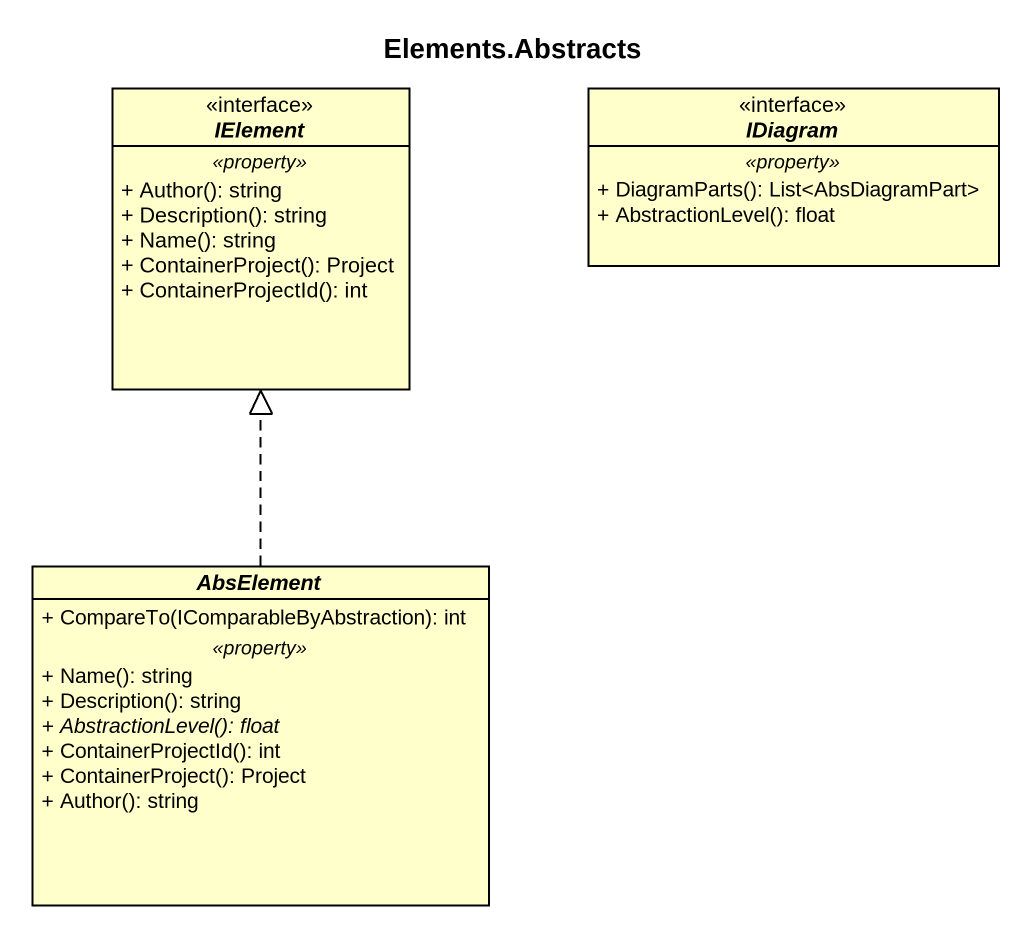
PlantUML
@startuml
title Elements.Abstracts
hide circle
hide empty members
skinparam classAttributeIconSize 0
interface IElement <<interface>> {
  .. <<property>> ..
  + Author(): string
  + Description(): string
  + Name(): string
  + ContainerProject(): Project
  + ContainerProjectId(): int
}
interface IDiagram <<interface>> {
  .. <<property>> ..
  + DiagramParts(): List<AbsDiagramPart>
  + AbstractionLevel(): float
}
abstract class AbsElement {
  + CompareTo(IComparableByAbstraction): int
  .. <<property>> ..
  + Name(): string
  + Description(): string
  {abstract} + AbstractionLevel(): float
  + ContainerProjectId(): int
  + ContainerProject(): Project
  + Author(): string
}
AbsElement .up.|> IElement
@enduml
